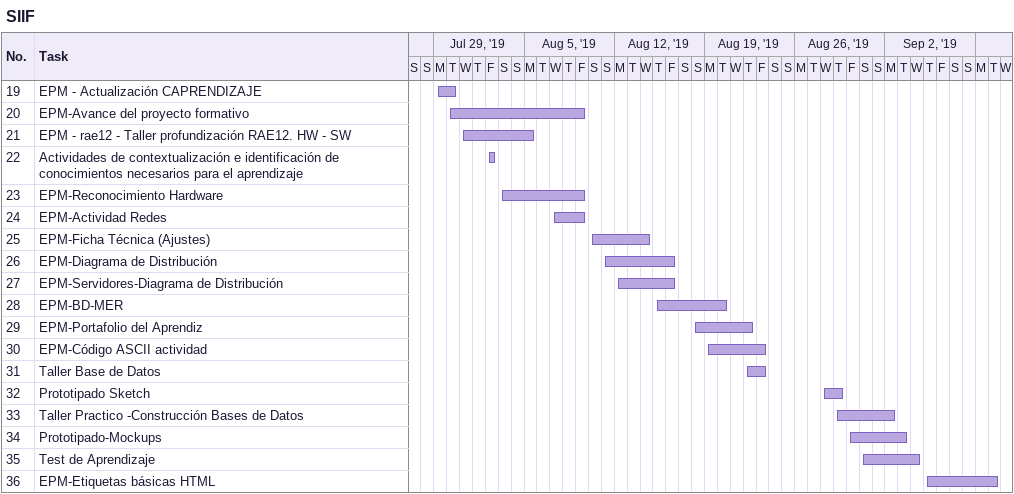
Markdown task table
SIIF

| ID | Task | Start | Finish |
|---|---|---|---|
| 19 | EPM - Actualización CAPRENDIZAJE | 2019-07-29 | 2019-07-30 |
| 20 | EPM-Avance del proyecto formativo | 2019-07-30 | 2019-08-09 |
| 21 | EPM - rae12 - Taller profundización RAE12. HW - SW | 2019-07-31 | 2019-08-05 |
| 22 | Actividades de contextualización e identificación de conocimientos necesarios para el aprendizaje | 2019-08-02 | 2019-08-02 |
| 23 | EPM-Reconocimiento Hardware | 2019-08-03 | 2019-08-09 |
| 24 | EPM-Actividad Redes | 2019-08-07 | 2019-08-09 |
| 25 | EPM-Ficha Técnica (Ajustes) | 2019-08-10 | 2019-08-14 |
| 26 | EPM-Diagrama de Distribución | 2019-08-11 | 2019-08-16 |
| 27 | EPM-Servidores-Diagrama de Distribución | 2019-08-12 | 2019-08-16 |
| 28 | EPM-BD-MER | 2019-08-15 | 2019-08-20 |
| 29 | EPM-Portafolio del Aprendiz | 2019-08-18 | 2019-08-22 |
| 30 | EPM-Código ASCII actividad | 2019-08-19 | 2019-08-23 |
| 31 | Taller Base de Datos | 2019-08-22 | 2019-08-23 |
| 32 | Prototipado Sketch | 2019-08-28 | 2019-08-29 |
| 33 | Taller Practico -Construcción Bases de Datos | 2019-08-29 | 2019-09-02 |
| 34 | Prototipado-Mockups | 2019-08-30 | 2019-09-03 |
| 35 | Test de Aprendizaje | 2019-08-31 | 2019-09-04 |
| 36 | EPM-Etiquetas básicas HTML | 2019-09-05 | 2019-09-10 |
